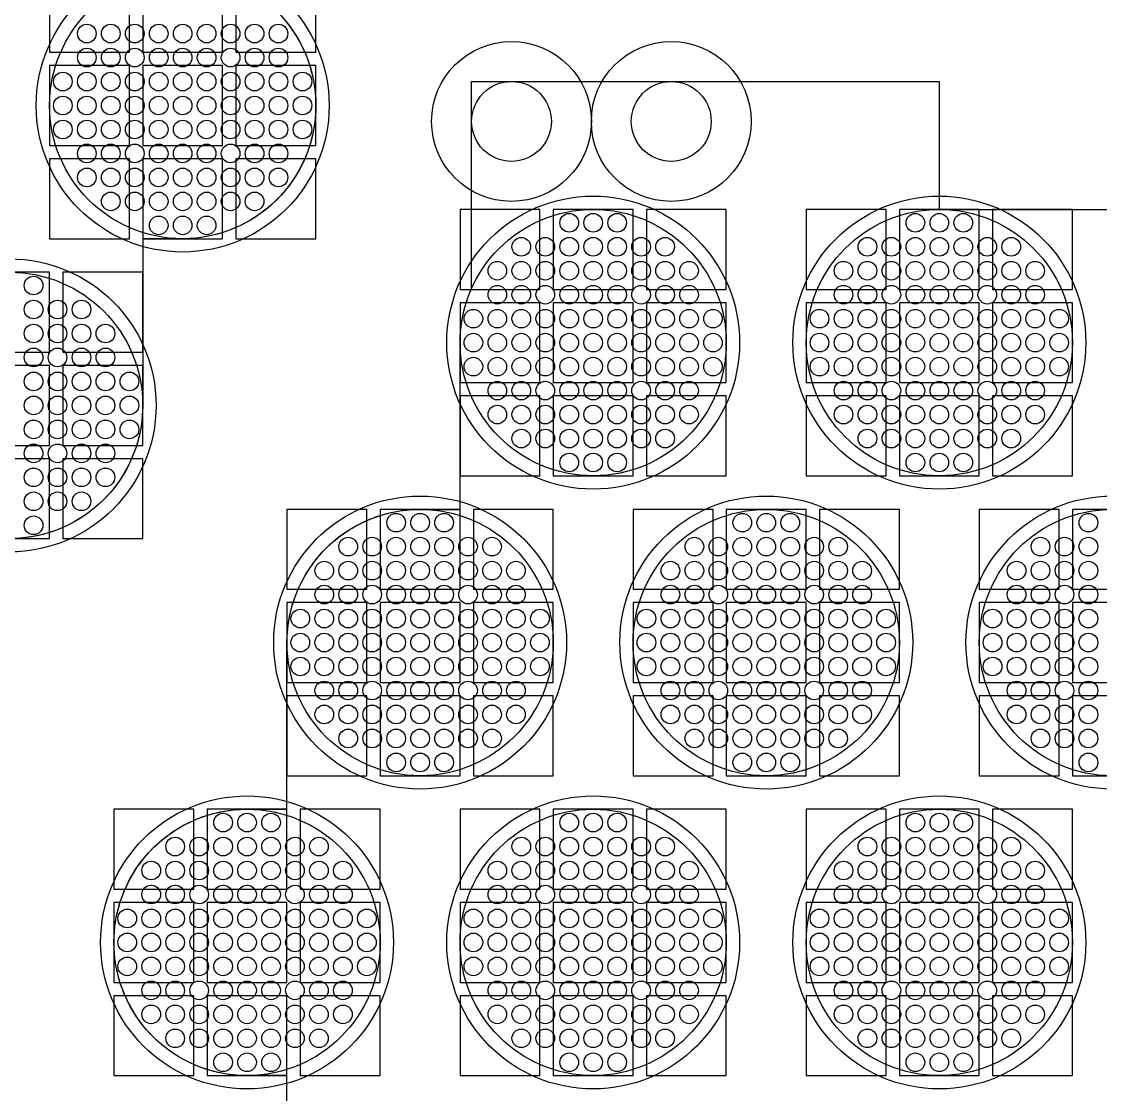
# Model space of a CAD drawing. Extents: x -49 to 54, y -38 to 38.
# Drawn here: x -11.61 to -7.558, y -17.851 to -13.823 of the extents above; entities that cross this region are included whole.
import ezdxf

# ---------------------------------------------------------------- set-up
doc = ezdxf.new("R2010")
doc.units = 0
for name, color, linetype in [('ADHESIVE_VIA_OPENINGS', 30, 'CONTINUOUS'), ('BACK_LAYER', 5, 'CONTINUOUS'), ('COND_LAYER_LOWER_ELECTRODE', 6, 'CONTINUOUS'), ('CONDUCTIVE_LAYER_BACK_LAYER', 2, 'CONTINUOUS'), ('EMITTER', 3, 'CONTINUOUS'), ('LOWER_ELECTRODE', 1, 'CONTINUOUS'), ('SUBSTRATE_VIA', 4, 'CONTINUOUS')]:
    doc.layers.add(name, color=color, linetype=linetype)

msp = doc.modelspace()

# ---------------------------------------------------------------- linework, layer by layer
at = {"layer": 'ADHESIVE_VIA_OPENINGS'}
for centre in [(-9.7697, -14.1982), (-9.1697, -14.1982)]:
    msp.add_circle(centre, 0.3, dxfattribs=at)
at = {"layer": 'BACK_LAYER'}
for points in [[(-11.5046, -13.9384), (-11.2046, -13.9384), (-11.2046, -13.6384), (-11.5046, -13.6384)], [(-11.1546, -13.9384), (-10.8546, -13.9384), (-10.8546, -13.6384), (-11.1546, -13.6384)], [(-10.8046, -13.9384), (-10.5046, -13.9384), (-10.5046, -13.6384), (-10.8046, -13.6384)], [(-11.5046, -14.2884), (-11.2046, -14.2884), (-11.2046, -13.9884), (-11.5046, -13.9884)], [(-11.1546, -14.2884), (-10.8546, -14.2884), (-10.8546, -13.9884), (-11.1546, -13.9884)], [(-10.8046, -14.2884), (-10.5046, -14.2884), (-10.5046, -13.9884), (-10.8046, -13.9884)], [(-11.5046, -14.6384), (-11.2046, -14.6384), (-11.2046, -14.3384), (-11.5046, -14.3384)], [(-11.1546, -14.6384), (-10.8546, -14.6384), (-10.8546, -14.3384), (-11.1546, -14.3384)], [(-10.8046, -14.6384), (-10.5046, -14.6384), (-10.5046, -14.3384), (-10.8046, -14.3384)], [(-9.9628, -14.8286), (-9.6628, -14.8286), (-9.6628, -14.5286), (-9.9628, -14.5286)], [(-9.6128, -14.8286), (-9.3128, -14.8286), (-9.3128, -14.5286), (-9.6128, -14.5286)], [(-9.2628, -14.8286), (-8.9628, -14.8286), (-8.9628, -14.5286), (-9.2628, -14.5286)], [(-8.6628, -14.8286), (-8.3628, -14.8286), (-8.3628, -14.5286), (-8.6628, -14.5286)], [(-8.3128, -14.8286), (-8.0128, -14.8286), (-8.0128, -14.5286), (-8.3128, -14.5286)], [(-7.9628, -14.8286), (-7.6628, -14.8286), (-7.6628, -14.5286), (-7.9628, -14.5286)], [(-11.8046, -15.0642), (-11.5046, -15.0642), (-11.5046, -14.7642), (-11.8046, -14.7642)], [(-11.4546, -15.0642), (-11.1546, -15.0642), (-11.1546, -14.7642), (-11.4546, -14.7642)], [(-9.9628, -15.1786), (-9.6628, -15.1786), (-9.6628, -14.8786), (-9.9628, -14.8786)], [(-9.6128, -15.1786), (-9.3128, -15.1786), (-9.3128, -14.8786), (-9.6128, -14.8786)], [(-9.2628, -15.1786), (-8.9628, -15.1786), (-8.9628, -14.8786), (-9.2628, -14.8786)], [(-8.6628, -15.1786), (-8.3628, -15.1786), (-8.3628, -14.8786), (-8.6628, -14.8786)], [(-8.3128, -15.1786), (-8.0128, -15.1786), (-8.0128, -14.8786), (-8.3128, -14.8786)], [(-7.9628, -15.1786), (-7.6628, -15.1786), (-7.6628, -14.8786), (-7.9628, -14.8786)], [(-11.8046, -15.4142), (-11.5046, -15.4142), (-11.5046, -15.1142), (-11.8046, -15.1142)], [(-11.4546, -15.4142), (-11.1546, -15.4142), (-11.1546, -15.1142), (-11.4546, -15.1142)], [(-9.9628, -15.5286), (-9.6628, -15.5286), (-9.6628, -15.2286), (-9.9628, -15.2286)], [(-9.6128, -15.5286), (-9.3128, -15.5286), (-9.3128, -15.2286), (-9.6128, -15.2286)], [(-9.2628, -15.5286), (-8.9628, -15.5286), (-8.9628, -15.2286), (-9.2628, -15.2286)], [(-8.6628, -15.5286), (-8.3628, -15.5286), (-8.3628, -15.2286), (-8.6628, -15.2286)], [(-8.3128, -15.5286), (-8.0128, -15.5286), (-8.0128, -15.2286), (-8.3128, -15.2286)], [(-7.9628, -15.5286), (-7.6628, -15.5286), (-7.6628, -15.2286), (-7.9628, -15.2286)], [(-11.8046, -15.7642), (-11.5046, -15.7642), (-11.5046, -15.4642), (-11.8046, -15.4642)], [(-11.4546, -15.7642), (-11.1546, -15.7642), (-11.1546, -15.4642), (-11.4546, -15.4642)], [(-10.6128, -15.9544), (-10.3128, -15.9544), (-10.3128, -15.6544), (-10.6128, -15.6544)], [(-10.2628, -15.9544), (-9.9628, -15.9544), (-9.9628, -15.6544), (-10.2628, -15.6544)], [(-9.9128, -15.9544), (-9.6128, -15.9544), (-9.6128, -15.6544), (-9.9128, -15.6544)], [(-9.3128, -15.9544), (-9.0128, -15.9544), (-9.0128, -15.6544), (-9.3128, -15.6544)], [(-8.9628, -15.9544), (-8.6628, -15.9544), (-8.6628, -15.6544), (-8.9628, -15.6544)], [(-8.6128, -15.9544), (-8.3128, -15.9544), (-8.3128, -15.6544), (-8.6128, -15.6544)], [(-8.0128, -15.9544), (-7.7128, -15.9544), (-7.7128, -15.6544), (-8.0128, -15.6544)], [(-7.6628, -15.9544), (-7.3628, -15.9544), (-7.3628, -15.6544), (-7.6628, -15.6544)], [(-10.6128, -16.3044), (-10.3128, -16.3044), (-10.3128, -16.0044), (-10.6128, -16.0044)], [(-10.2628, -16.3044), (-9.9628, -16.3044), (-9.9628, -16.0044), (-10.2628, -16.0044)], [(-9.9128, -16.3044), (-9.6128, -16.3044), (-9.6128, -16.0044), (-9.9128, -16.0044)], [(-9.3128, -16.3044), (-9.0128, -16.3044), (-9.0128, -16.0044), (-9.3128, -16.0044)], [(-8.9628, -16.3044), (-8.6628, -16.3044), (-8.6628, -16.0044), (-8.9628, -16.0044)], [(-8.6128, -16.3044), (-8.3128, -16.3044), (-8.3128, -16.0044), (-8.6128, -16.0044)], [(-8.0128, -16.3044), (-7.7128, -16.3044), (-7.7128, -16.0044), (-8.0128, -16.0044)], [(-7.6628, -16.3044), (-7.3628, -16.3044), (-7.3628, -16.0044), (-7.6628, -16.0044)], [(-10.6128, -16.6544), (-10.3128, -16.6544), (-10.3128, -16.3544), (-10.6128, -16.3544)], [(-10.2628, -16.6544), (-9.9628, -16.6544), (-9.9628, -16.3544), (-10.2628, -16.3544)], [(-9.9128, -16.6544), (-9.6128, -16.6544), (-9.6128, -16.3544), (-9.9128, -16.3544)], [(-9.3128, -16.6544), (-9.0128, -16.6544), (-9.0128, -16.3544), (-9.3128, -16.3544)], [(-8.9628, -16.6544), (-8.6628, -16.6544), (-8.6628, -16.3544), (-8.9628, -16.3544)], [(-8.6128, -16.6544), (-8.3128, -16.6544), (-8.3128, -16.3544), (-8.6128, -16.3544)], [(-8.0128, -16.6544), (-7.7128, -16.6544), (-7.7128, -16.3544), (-8.0128, -16.3544)], [(-7.6628, -16.6544), (-7.3628, -16.6544), (-7.3628, -16.3544), (-7.6628, -16.3544)], [(-11.2628, -17.0802), (-10.9628, -17.0802), (-10.9628, -16.7802), (-11.2628, -16.7802)], [(-10.9128, -17.0802), (-10.6128, -17.0802), (-10.6128, -16.7802), (-10.9128, -16.7802)], [(-10.5628, -17.0802), (-10.2628, -17.0802), (-10.2628, -16.7802), (-10.5628, -16.7802)], [(-9.9628, -17.0802), (-9.6628, -17.0802), (-9.6628, -16.7802), (-9.9628, -16.7802)], [(-9.6128, -17.0802), (-9.3128, -17.0802), (-9.3128, -16.7802), (-9.6128, -16.7802)], [(-9.2628, -17.0802), (-8.9628, -17.0802), (-8.9628, -16.7802), (-9.2628, -16.7802)], [(-8.6628, -17.0802), (-8.3628, -17.0802), (-8.3628, -16.7802), (-8.6628, -16.7802)], [(-8.3128, -17.0802), (-8.0128, -17.0802), (-8.0128, -16.7802), (-8.3128, -16.7802)], [(-7.9628, -17.0802), (-7.6628, -17.0802), (-7.6628, -16.7802), (-7.9628, -16.7802)], [(-11.2628, -17.4302), (-10.9628, -17.4302), (-10.9628, -17.1302), (-11.2628, -17.1302)], [(-10.9128, -17.4302), (-10.6128, -17.4302), (-10.6128, -17.1302), (-10.9128, -17.1302)], [(-10.5628, -17.4302), (-10.2628, -17.4302), (-10.2628, -17.1302), (-10.5628, -17.1302)], [(-9.9628, -17.4302), (-9.6628, -17.4302), (-9.6628, -17.1302), (-9.9628, -17.1302)], [(-9.6128, -17.4302), (-9.3128, -17.4302), (-9.3128, -17.1302), (-9.6128, -17.1302)], [(-9.2628, -17.4302), (-8.9628, -17.4302), (-8.9628, -17.1302), (-9.2628, -17.1302)], [(-8.6628, -17.4302), (-8.3628, -17.4302), (-8.3628, -17.1302), (-8.6628, -17.1302)], [(-8.3128, -17.4302), (-8.0128, -17.4302), (-8.0128, -17.1302), (-8.3128, -17.1302)], [(-7.9628, -17.4302), (-7.6628, -17.4302), (-7.6628, -17.1302), (-7.9628, -17.1302)], [(-11.2628, -17.7802), (-10.9628, -17.7802), (-10.9628, -17.4802), (-11.2628, -17.4802)], [(-10.9128, -17.7802), (-10.6128, -17.7802), (-10.6128, -17.4802), (-10.9128, -17.4802)], [(-10.5628, -17.7802), (-10.2628, -17.7802), (-10.2628, -17.4802), (-10.5628, -17.4802)], [(-9.9628, -17.7802), (-9.6628, -17.7802), (-9.6628, -17.4802), (-9.9628, -17.4802)], [(-9.6128, -17.7802), (-9.3128, -17.7802), (-9.3128, -17.4802), (-9.6128, -17.4802)], [(-9.2628, -17.7802), (-8.9628, -17.7802), (-8.9628, -17.4802), (-9.2628, -17.4802)], [(-8.6628, -17.7802), (-8.3628, -17.7802), (-8.3628, -17.4802), (-8.6628, -17.4802)], [(-8.3128, -17.7802), (-8.0128, -17.7802), (-8.0128, -17.4802), (-8.3128, -17.4802)], [(-7.9628, -17.7802), (-7.6628, -17.7802), (-7.6628, -17.4802), (-7.9628, -17.4802)]]:
    msp.add_lwpolyline(points, close=True, dxfattribs=at)
at = {"layer": 'COND_LAYER_LOWER_ELECTRODE'}
for centre in [(-11.0046, -14.1384), (-9.4628, -15.0286), (-8.1628, -15.0286), (-11.6546, -15.2642), (-10.1128, -16.1544), (-8.8128, -16.1544), (-7.5128, -16.1544), (-10.7628, -17.2802), (-9.4628, -17.2802), (-8.1628, -17.2802)]:
    msp.add_circle(centre, 0.55, dxfattribs=at)
at = {"layer": 'CONDUCTIVE_LAYER_BACK_LAYER'}
for points in [[(-10.6274, -13.8103), (-10.6146, -13.8255), (-10.6025, -13.8413), (-10.591, -13.8575), (-10.5802, -13.8742), (-10.57, -13.8912), (-10.5605, -13.9087), (-10.5517, -13.9266), (-10.5437, -13.9447), (-10.5363, -13.9632), (-10.5297, -13.982), (-10.5239, -14.001), (-10.5188, -14.0202), (-10.5145, -14.0396), (-10.511, -14.0592), (-10.5082, -14.0789), (-10.5062, -14.0986), (-10.505, -14.1185), (-10.5046, -14.1384), (-10.505, -14.1582), (-10.5062, -14.1781), (-10.5082, -14.1979), (-10.511, -14.2176), (-10.5145, -14.2371), (-10.5188, -14.2565), (-10.5239, -14.2758), (-10.5297, -14.2948), (-10.5363, -14.3135), (-10.5437, -14.332), (-10.5517, -14.3502), (-10.5605, -14.368), (-10.57, -14.3855), (-10.5802, -14.4026), (-10.591, -14.4192), (-10.6025, -14.4355), (-10.6146, -14.4512), (-10.6274, -14.4665), (-10.6407, -14.4812), (-10.6546, -14.4954), (-10.6691, -14.509), (-10.6841, -14.5221), (-10.6996, -14.5345), (-10.7156, -14.5463), (-10.732, -14.5575), (-10.7489, -14.568), (-10.7662, -14.5779), (-10.7839, -14.587), (-10.8019, -14.5954), (-10.8202, -14.6031), (-10.8388, -14.6101), (-10.8577, -14.6163), (-10.8768, -14.6218), (-10.8962, -14.6265), (-10.9156, -14.6304), (-10.9353, -14.6335), (-10.955, -14.6359), (-10.9748, -14.6375), (-10.9947, -14.6383), (-11.1546, -14.6383), (-11.1546, -15.2642), (-11.155, -15.2841), (-11.1562, -15.3039), (-11.1582, -15.3237), (-11.161, -15.3434), (-11.1645, -15.363), (-11.1688, -15.3824), (-11.1739, -15.4016), (-11.1797, -15.4206), (-11.1863, -15.4394), (-11.1937, -15.4578), (-11.2017, -15.476), (-11.2105, -15.4938), (-11.22, -15.5113), (-11.2302, -15.5284), (-11.241, -15.5451), (-11.2525, -15.5613), (-11.2646, -15.577), (-11.2774, -15.5923), (-11.2907, -15.607), (-11.3046, -15.6212), (-11.3191, -15.6349), (-11.3341, -15.6479), (-11.3496, -15.6604), (-11.3656, -15.6722), (-11.382, -15.6834), (-11.3989, -15.6939), (-11.4162, -15.7037), (-11.4339, -15.7128), (-11.4519, -15.7212), (-11.4702, -15.7289), (-11.4888, -15.7359), (-11.5077, -15.7421), (-11.5268, -15.7476), (-11.5462, -15.7523), (-11.5656, -15.7562), (-11.5853, -15.7594), (-11.605, -15.7617), (-11.6248, -15.7633)], [(-10.6128, -18.4061), (-10.6128, -17.7801), (-10.7727, -17.7801), (-10.7926, -17.7793), (-10.8124, -17.7778), (-10.8322, -17.7754), (-10.8518, -17.7722), (-10.8713, -17.7683), (-10.8906, -17.7636), (-10.9097, -17.7581), (-10.9286, -17.7519), (-10.9472, -17.745), (-10.9656, -17.7373), (-10.9836, -17.7288), (-11.0012, -17.7197), (-11.0185, -17.7099), (-11.0354, -17.6994), (-11.0518, -17.6882), (-11.0678, -17.6764), (-11.0833, -17.664), (-11.0983, -17.6509), (-11.1128, -17.6373), (-11.1267, -17.6231), (-11.1401, -17.6083), (-11.1528, -17.5931), (-11.1649, -17.5773), (-11.1764, -17.5611), (-11.1873, -17.5444), (-11.1974, -17.5273), (-11.2069, -17.5099), (-11.2157, -17.492), (-11.2238, -17.4739), (-11.2311, -17.4554), (-11.2377, -17.4366), (-11.2435, -17.4176), (-11.2486, -17.3984), (-11.2529, -17.379), (-11.2565, -17.3594), (-11.2592, -17.3397), (-11.2612, -17.3199), (-11.2624, -17.3001), (-11.2628, -17.2802), (-11.2624, -17.2603), (-11.2612, -17.2405), (-11.2592, -17.2207), (-11.2565, -17.201), (-11.2529, -17.1815), (-11.2486, -17.162), (-11.2435, -17.1428), (-11.2377, -17.1238), (-11.2311, -17.1051), (-11.2238, -17.0866), (-11.2157, -17.0684), (-11.2069, -17.0506), (-11.1974, -17.0331), (-11.1873, -17.016), (-11.1764, -16.9993), (-11.1649, -16.9831), (-11.1528, -16.9674), (-11.1401, -16.9521), (-11.1267, -16.9374), (-11.1128, -16.9232), (-11.0983, -16.9095), (-11.0833, -16.8965), (-11.0678, -16.884), (-11.0518, -16.8722), (-11.0354, -16.8611), (-11.0185, -16.8506), (-11.0012, -16.8407), (-10.9836, -16.8316), (-10.9656, -16.8232), (-10.9472, -16.8155), (-10.9286, -16.8085), (-10.9097, -16.8023), (-10.8906, -16.7968), (-10.8713, -16.7921), (-10.8518, -16.7882), (-10.8322, -16.7851), (-10.8124, -16.7827), (-10.7926, -16.7811), (-10.7727, -16.7803), (-10.6128, -16.7803), (-10.6128, -16.1544), (-10.6124, -16.1345), (-10.6112, -16.1147), (-10.6092, -16.0949), (-10.6065, -16.0752), (-10.6029, -16.0556), (-10.5986, -16.0362), (-10.5935, -16.017), (-10.5877, -15.998), (-10.5811, -15.9792), (-10.5738, -15.9608), (-10.5657, -15.9426), (-10.5569, -15.9247), (-10.5474, -15.9073), (-10.5373, -15.8902), (-10.5264, -15.8735), (-10.5149, -15.8573), (-10.5028, -15.8415), (-10.4901, -15.8263), (-10.4767, -15.8115), (-10.4628, -15.7973), (-10.4483, -15.7837), (-10.4333, -15.7707), (-10.4178, -15.7582), (-10.4018, -15.7464), (-10.3854, -15.7352), (-10.3685, -15.7247), (-10.3512, -15.7149), (-10.3336, -15.7058), (-10.3156, -15.6973), (-10.2972, -15.6896), (-10.2786, -15.6827), (-10.2597, -15.6765), (-10.2406, -15.671), (-10.2213, -15.6663), (-10.2018, -15.6624), (-10.1822, -15.6592), (-10.1624, -15.6569), (-10.1426, -15.6553), (-10.1227, -15.6545), (-9.9628, -15.6545), (-9.9628, -15.0286), (-9.9624, -15.0087), (-9.9612, -14.9888), (-9.9592, -14.969), (-9.9565, -14.9494), (-9.9529, -14.9298), (-9.9486, -14.9104), (-9.9435, -14.8912), (-9.9377, -14.8722), (-9.9311, -14.8534), (-9.9238, -14.8349), (-9.9197, -14.8258), (-9.9197, -14.0482), (-8.1628, -14.0482), (-8.1628, -14.5287), (-6.8528, -14.5287)]]:
    msp.add_lwpolyline(points, dxfattribs=at)
at = {"layer": 'EMITTER'}
for centre in [(-11.0046, -14.1384), (-9.4628, -15.0286), (-8.1628, -15.0286), (-11.6546, -15.2642), (-10.1128, -16.1544), (-8.8128, -16.1544), (-7.5128, -16.1544), (-10.7628, -17.2802), (-9.4628, -17.2802), (-8.1628, -17.2802)]:
    msp.add_circle(centre, 0.5, dxfattribs=at)
at = {"layer": 'LOWER_ELECTRODE'}
for centre in [(-11.3646, -13.8684), (-11.2746, -13.8684), (-11.1846, -13.8684), (-11.0946, -13.8684), (-11.0046, -13.8684), (-10.9146, -13.8684), (-10.8246, -13.8684), (-10.7346, -13.8684), (-10.6446, -13.8684), (-11.3646, -13.9584), (-11.2746, -13.9584), (-11.1846, -13.9584), (-11.0946, -13.9584), (-11.0046, -13.9584), (-10.9146, -13.9584), (-10.8246, -13.9584), (-10.7346, -13.9584), (-10.6446, -13.9584), (-11.4546, -14.0484), (-11.3646, -14.0484), (-11.2746, -14.0484), (-11.1846, -14.0484), (-11.0946, -14.0484), (-11.0046, -14.0484), (-10.9146, -14.0484), (-10.8246, -14.0484), (-10.7346, -14.0484), (-10.6446, -14.0484), (-10.5546, -14.0484), (-11.4546, -14.1384), (-11.3646, -14.1384), (-11.2746, -14.1384), (-11.1846, -14.1384), (-11.0946, -14.1384), (-11.0046, -14.1384), (-10.9146, -14.1384), (-10.8246, -14.1384), (-10.7346, -14.1384), (-10.6446, -14.1384), (-10.5546, -14.1384), (-11.4546, -14.2284), (-11.3646, -14.2284), (-11.2746, -14.2284), (-11.1846, -14.2284), (-11.0946, -14.2284), (-11.0046, -14.2284), (-10.9146, -14.2284), (-10.8246, -14.2284), (-10.7346, -14.2284), (-10.6446, -14.2284), (-10.5546, -14.2284), (-11.3646, -14.3184), (-11.2746, -14.3184), (-11.1846, -14.3184), (-11.0946, -14.3184), (-11.0046, -14.3184), (-10.9146, -14.3184), (-10.8246, -14.3184), (-10.7346, -14.3184), (-10.6446, -14.3184), (-11.3646, -14.4084), (-11.2746, -14.4084), (-11.1846, -14.4084), (-11.0946, -14.4084), (-11.0046, -14.4084), (-10.9146, -14.4084), (-10.8246, -14.4084), (-10.7346, -14.4084), (-10.6446, -14.4084), (-11.2746, -14.4984), (-11.1846, -14.4984), (-11.0946, -14.4984), (-11.0046, -14.4984), (-10.9146, -14.4984), (-10.8246, -14.4984), (-10.7346, -14.4984), (-9.5528, -14.5786), (-9.4628, -14.5786), (-9.3728, -14.5786), (-8.2528, -14.5786), (-8.1628, -14.5786), (-8.0728, -14.5786), (-11.0946, -14.5884), (-11.0046, -14.5884), (-10.9146, -14.5884), (-9.7328, -14.6686), (-9.6428, -14.6686), (-9.5528, -14.6686), (-9.4628, -14.6686), (-9.3728, -14.6686), (-9.2828, -14.6686), (-9.1928, -14.6686), (-8.4328, -14.6686), (-8.3428, -14.6686), (-8.2528, -14.6686), (-8.1628, -14.6686), (-8.0728, -14.6686), (-7.9828, -14.6686), (-7.8928, -14.6686), (-9.8228, -14.7586), (-9.7328, -14.7586), (-9.6428, -14.7586), (-9.5528, -14.7586), (-9.4628, -14.7586), (-9.3728, -14.7586), (-9.2828, -14.7586), (-9.1928, -14.7586), (-9.1028, -14.7586), (-8.5228, -14.7586), (-8.4328, -14.7586), (-8.3428, -14.7586), (-8.2528, -14.7586), (-8.1628, -14.7586), (-8.0728, -14.7586), (-7.9828, -14.7586), (-7.8928, -14.7586), (-7.8028, -14.7586), (-11.5646, -14.8142), (-9.8228, -14.8486), (-9.7328, -14.8486), (-9.6428, -14.8486), (-9.5528, -14.8486), (-9.4628, -14.8486), (-9.3728, -14.8486), (-9.2828, -14.8486), (-9.1928, -14.8486), (-9.1028, -14.8486), (-8.5228, -14.8486), (-8.4328, -14.8486), (-8.3428, -14.8486), (-8.2528, -14.8486), (-8.1628, -14.8486), (-8.0728, -14.8486), (-7.9828, -14.8486), (-7.8928, -14.8486), (-7.8028, -14.8486), (-11.5646, -14.9042), (-11.4746, -14.9042), (-11.3846, -14.9042), (-9.9128, -14.9386), (-9.8228, -14.9386), (-9.7328, -14.9386), (-9.6428, -14.9386), (-9.5528, -14.9386), (-9.4628, -14.9386), (-9.3728, -14.9386), (-9.2828, -14.9386), (-9.1928, -14.9386), (-9.1028, -14.9386), (-9.0128, -14.9386), (-8.6128, -14.9386), (-8.5228, -14.9386), (-8.4328, -14.9386), (-8.3428, -14.9386), (-8.2528, -14.9386), (-8.1628, -14.9386), (-8.0728, -14.9386), (-7.9828, -14.9386), (-7.8928, -14.9386), (-7.8028, -14.9386), (-7.7128, -14.9386), (-11.5646, -14.9942), (-11.4746, -14.9942), (-11.3846, -14.9942), (-11.2946, -14.9942), (-9.9128, -15.0286), (-9.8228, -15.0286), (-9.7328, -15.0286), (-9.6428, -15.0286), (-9.5528, -15.0286), (-9.4628, -15.0286), (-9.3728, -15.0286), (-9.2828, -15.0286), (-9.1928, -15.0286), (-9.1028, -15.0286), (-9.0128, -15.0286), (-8.6128, -15.0286), (-8.5228, -15.0286), (-8.4328, -15.0286), (-8.3428, -15.0286), (-8.2528, -15.0286), (-8.1628, -15.0286), (-8.0728, -15.0286), (-7.9828, -15.0286), (-7.8928, -15.0286), (-7.8028, -15.0286), (-7.7128, -15.0286), (-11.5646, -15.0842), (-11.4746, -15.0842), (-11.3846, -15.0842), (-11.2946, -15.0842), (-9.9128, -15.1186), (-9.8228, -15.1186), (-9.7328, -15.1186), (-9.6428, -15.1186), (-9.5528, -15.1186), (-9.4628, -15.1186), (-9.3728, -15.1186), (-9.2828, -15.1186), (-9.1928, -15.1186), (-9.1028, -15.1186), (-9.0128, -15.1186), (-8.6128, -15.1186), (-8.5228, -15.1186), (-8.4328, -15.1186), (-8.3428, -15.1186), (-8.2528, -15.1186), (-8.1628, -15.1186), (-8.0728, -15.1186), (-7.9828, -15.1186), (-7.8928, -15.1186), (-7.8028, -15.1186), (-7.7128, -15.1186), (-11.5646, -15.1742), (-11.4746, -15.1742), (-11.3846, -15.1742), (-11.2946, -15.1742), (-11.2046, -15.1742), (-9.8228, -15.2086), (-9.7328, -15.2086), (-9.6428, -15.2086), (-9.5528, -15.2086), (-9.4628, -15.2086), (-9.3728, -15.2086), (-9.2828, -15.2086), (-9.1928, -15.2086), (-9.1028, -15.2086), (-8.5228, -15.2086), (-8.4328, -15.2086), (-8.3428, -15.2086), (-8.2528, -15.2086), (-8.1628, -15.2086), (-8.0728, -15.2086), (-7.9828, -15.2086), (-7.8928, -15.2086), (-7.8028, -15.2086), (-11.5646, -15.2642), (-11.4746, -15.2642), (-11.3846, -15.2642), (-11.2946, -15.2642), (-11.2046, -15.2642), (-9.8228, -15.2986), (-9.7328, -15.2986), (-9.6428, -15.2986), (-9.5528, -15.2986), (-9.4628, -15.2986), (-9.3728, -15.2986), (-9.2828, -15.2986), (-9.1928, -15.2986), (-9.1028, -15.2986), (-8.5228, -15.2986), (-8.4328, -15.2986), (-8.3428, -15.2986), (-8.2528, -15.2986), (-8.1628, -15.2986), (-8.0728, -15.2986), (-7.9828, -15.2986), (-7.8928, -15.2986), (-7.8028, -15.2986), (-11.5646, -15.3542), (-11.4746, -15.3542), (-11.3846, -15.3542), (-11.2946, -15.3542), (-11.2046, -15.3542), (-9.7328, -15.3886), (-9.6428, -15.3886), (-9.5528, -15.3886), (-9.4628, -15.3886), (-9.3728, -15.3886), (-9.2828, -15.3886), (-9.1928, -15.3886), (-8.4328, -15.3886), (-8.3428, -15.3886), (-8.2528, -15.3886), (-8.1628, -15.3886), (-8.0728, -15.3886), (-7.9828, -15.3886), (-7.8928, -15.3886), (-11.5646, -15.4442), (-11.4746, -15.4442), (-11.3846, -15.4442), (-11.2946, -15.4442), (-9.5528, -15.4786), (-9.4628, -15.4786), (-9.3728, -15.4786), (-8.2528, -15.4786), (-8.1628, -15.4786), (-8.0728, -15.4786), (-11.5646, -15.5342), (-11.4746, -15.5342), (-11.3846, -15.5342), (-11.2946, -15.5342), (-11.5646, -15.6242), (-11.4746, -15.6242), (-11.3846, -15.6242), (-11.5646, -15.7142), (-10.2028, -15.7044), (-10.1128, -15.7044), (-10.0228, -15.7044), (-8.9028, -15.7044), (-8.8128, -15.7044), (-8.7228, -15.7044), (-7.6028, -15.7044), (-10.3828, -15.7944), (-10.2928, -15.7944), (-10.2028, -15.7944), (-10.1128, -15.7944), (-10.0228, -15.7944), (-9.9328, -15.7944), (-9.8428, -15.7944), (-9.0828, -15.7944), (-8.9928, -15.7944), (-8.9028, -15.7944), (-8.8128, -15.7944), (-8.7228, -15.7944), (-8.6328, -15.7944), (-8.5428, -15.7944), (-7.7828, -15.7944), (-7.6928, -15.7944), (-7.6028, -15.7944), (-10.4728, -15.8844), (-10.3828, -15.8844), (-10.2928, -15.8844), (-10.2028, -15.8844), (-10.1128, -15.8844), (-10.0228, -15.8844), (-9.9328, -15.8844), (-9.8428, -15.8844), (-9.7528, -15.8844), (-9.1728, -15.8844), (-9.0828, -15.8844), (-8.9928, -15.8844), (-8.9028, -15.8844), (-8.8128, -15.8844), (-8.7228, -15.8844), (-8.6328, -15.8844), (-8.5428, -15.8844), (-8.4528, -15.8844), (-7.8728, -15.8844), (-7.7828, -15.8844), (-7.6928, -15.8844), (-7.6028, -15.8844), (-10.4728, -15.9744), (-10.3828, -15.9744), (-10.2928, -15.9744), (-10.2028, -15.9744), (-10.1128, -15.9744), (-10.0228, -15.9744), (-9.9328, -15.9744), (-9.8428, -15.9744), (-9.7528, -15.9744), (-9.1728, -15.9744), (-9.0828, -15.9744), (-8.9928, -15.9744), (-8.9028, -15.9744), (-8.8128, -15.9744), (-8.7228, -15.9744), (-8.6328, -15.9744), (-8.5428, -15.9744), (-8.4528, -15.9744), (-7.8728, -15.9744), (-7.7828, -15.9744), (-7.6928, -15.9744), (-7.6028, -15.9744), (-10.5628, -16.0644), (-10.4728, -16.0644), (-10.3828, -16.0644), (-10.2928, -16.0644), (-10.2028, -16.0644), (-10.1128, -16.0644), (-10.0228, -16.0644), (-9.9328, -16.0644), (-9.8428, -16.0644), (-9.7528, -16.0644), (-9.6628, -16.0644), (-9.2628, -16.0644), (-9.1728, -16.0644), (-9.0828, -16.0644), (-8.9928, -16.0644), (-8.9028, -16.0644), (-8.8128, -16.0644), (-8.7228, -16.0644), (-8.6328, -16.0644), (-8.5428, -16.0644), (-8.4528, -16.0644), (-8.3628, -16.0644), (-7.9628, -16.0644), (-7.8728, -16.0644), (-7.7828, -16.0644), (-7.6928, -16.0644), (-7.6028, -16.0644), (-10.5628, -16.1544), (-10.4728, -16.1544), (-10.3828, -16.1544), (-10.2928, -16.1544), (-10.2028, -16.1544), (-10.1128, -16.1544), (-10.0228, -16.1544), (-9.9328, -16.1544), (-9.8428, -16.1544), (-9.7528, -16.1544), (-9.6628, -16.1544), (-9.2628, -16.1544), (-9.1728, -16.1544), (-9.0828, -16.1544), (-8.9928, -16.1544), (-8.9028, -16.1544), (-8.8128, -16.1544), (-8.7228, -16.1544), (-8.6328, -16.1544), (-8.5428, -16.1544), (-8.4528, -16.1544), (-8.3628, -16.1544), (-7.9628, -16.1544), (-7.8728, -16.1544), (-7.7828, -16.1544), (-7.6928, -16.1544), (-7.6028, -16.1544), (-10.5628, -16.2444), (-10.4728, -16.2444), (-10.3828, -16.2444), (-10.2928, -16.2444), (-10.2028, -16.2444), (-10.1128, -16.2444), (-10.0228, -16.2444), (-9.9328, -16.2444), (-9.8428, -16.2444), (-9.7528, -16.2444), (-9.6628, -16.2444), (-9.2628, -16.2444), (-9.1728, -16.2444), (-9.0828, -16.2444), (-8.9928, -16.2444), (-8.9028, -16.2444), (-8.8128, -16.2444), (-8.7228, -16.2444), (-8.6328, -16.2444), (-8.5428, -16.2444), (-8.4528, -16.2444), (-8.3628, -16.2444), (-7.9628, -16.2444), (-7.8728, -16.2444), (-7.7828, -16.2444), (-7.6928, -16.2444), (-7.6028, -16.2444), (-10.4728, -16.3344), (-10.3828, -16.3344), (-10.2928, -16.3344), (-10.2028, -16.3344), (-10.1128, -16.3344), (-10.0228, -16.3344), (-9.9328, -16.3344), (-9.8428, -16.3344), (-9.7528, -16.3344), (-9.1728, -16.3344), (-9.0828, -16.3344), (-8.9928, -16.3344), (-8.9028, -16.3344), (-8.8128, -16.3344), (-8.7228, -16.3344), (-8.6328, -16.3344), (-8.5428, -16.3344), (-8.4528, -16.3344), (-7.8728, -16.3344), (-7.7828, -16.3344), (-7.6928, -16.3344), (-7.6028, -16.3344), (-10.4728, -16.4244), (-10.3828, -16.4244), (-10.2928, -16.4244), (-10.2028, -16.4244), (-10.1128, -16.4244), (-10.0228, -16.4244), (-9.9328, -16.4244), (-9.8428, -16.4244), (-9.7528, -16.4244), (-9.1728, -16.4244), (-9.0828, -16.4244), (-8.9928, -16.4244), (-8.9028, -16.4244), (-8.8128, -16.4244), (-8.7228, -16.4244), (-8.6328, -16.4244), (-8.5428, -16.4244), (-8.4528, -16.4244), (-7.8728, -16.4244), (-7.7828, -16.4244), (-7.6928, -16.4244), (-7.6028, -16.4244), (-10.3828, -16.5144), (-10.2928, -16.5144), (-10.2028, -16.5144), (-10.1128, -16.5144), (-10.0228, -16.5144), (-9.9328, -16.5144), (-9.8428, -16.5144), (-9.0828, -16.5144), (-8.9928, -16.5144), (-8.9028, -16.5144), (-8.8128, -16.5144), (-8.7228, -16.5144), (-8.6328, -16.5144), (-8.5428, -16.5144), (-7.7828, -16.5144), (-7.6928, -16.5144), (-7.6028, -16.5144), (-10.2028, -16.6044), (-10.1128, -16.6044), (-10.0228, -16.6044), (-8.9028, -16.6044), (-8.8128, -16.6044), (-8.7228, -16.6044), (-7.6028, -16.6044), (-10.8528, -16.8302), (-10.7628, -16.8302), (-10.6728, -16.8302), (-9.5528, -16.8302), (-9.4628, -16.8302), (-9.3728, -16.8302), (-8.2528, -16.8302), (-8.1628, -16.8302), (-8.0728, -16.8302), (-11.0328, -16.9202), (-10.9428, -16.9202), (-10.8528, -16.9202), (-10.7628, -16.9202), (-10.6728, -16.9202), (-10.5828, -16.9202), (-10.4928, -16.9202), (-9.7328, -16.9202), (-9.6428, -16.9202), (-9.5528, -16.9202), (-9.4628, -16.9202), (-9.3728, -16.9202), (-9.2828, -16.9202), (-9.1928, -16.9202), (-8.4328, -16.9202), (-8.3428, -16.9202), (-8.2528, -16.9202), (-8.1628, -16.9202), (-8.0728, -16.9202), (-7.9828, -16.9202), (-7.8928, -16.9202), (-11.1228, -17.0102), (-11.0328, -17.0102), (-10.9428, -17.0102), (-10.8528, -17.0102), (-10.7628, -17.0102), (-10.6728, -17.0102), (-10.5828, -17.0102), (-10.4928, -17.0102), (-10.4028, -17.0102), (-9.8228, -17.0102), (-9.7328, -17.0102), (-9.6428, -17.0102), (-9.5528, -17.0102), (-9.4628, -17.0102), (-9.3728, -17.0102), (-9.2828, -17.0102), (-9.1928, -17.0102), (-9.1028, -17.0102), (-8.5228, -17.0102), (-8.4328, -17.0102), (-8.3428, -17.0102), (-8.2528, -17.0102), (-8.1628, -17.0102), (-8.0728, -17.0102), (-7.9828, -17.0102), (-7.8928, -17.0102), (-7.8028, -17.0102), (-11.1228, -17.1002), (-11.0328, -17.1002), (-10.9428, -17.1002), (-10.8528, -17.1002), (-10.7628, -17.1002), (-10.6728, -17.1002), (-10.5828, -17.1002), (-10.4928, -17.1002), (-10.4028, -17.1002), (-9.8228, -17.1002), (-9.7328, -17.1002), (-9.6428, -17.1002), (-9.5528, -17.1002), (-9.4628, -17.1002), (-9.3728, -17.1002), (-9.2828, -17.1002), (-9.1928, -17.1002), (-9.1028, -17.1002), (-8.5228, -17.1002), (-8.4328, -17.1002), (-8.3428, -17.1002), (-8.2528, -17.1002), (-8.1628, -17.1002), (-8.0728, -17.1002), (-7.9828, -17.1002), (-7.8928, -17.1002), (-7.8028, -17.1002), (-11.2128, -17.1902), (-11.1228, -17.1902), (-11.0328, -17.1902), (-10.9428, -17.1902), (-10.8528, -17.1902), (-10.7628, -17.1902), (-10.6728, -17.1902), (-10.5828, -17.1902), (-10.4928, -17.1902), (-10.4028, -17.1902), (-10.3128, -17.1902), (-9.9128, -17.1902), (-9.8228, -17.1902), (-9.7328, -17.1902), (-9.6428, -17.1902), (-9.5528, -17.1902), (-9.4628, -17.1902), (-9.3728, -17.1902), (-9.2828, -17.1902), (-9.1928, -17.1902), (-9.1028, -17.1902), (-9.0128, -17.1902), (-8.6128, -17.1902), (-8.5228, -17.1902), (-8.4328, -17.1902), (-8.3428, -17.1902), (-8.2528, -17.1902), (-8.1628, -17.1902), (-8.0728, -17.1902), (-7.9828, -17.1902), (-7.8928, -17.1902), (-7.8028, -17.1902), (-7.7128, -17.1902), (-11.2128, -17.2802), (-11.1228, -17.2802), (-11.0328, -17.2802), (-10.9428, -17.2802), (-10.8528, -17.2802), (-10.7628, -17.2802), (-10.6728, -17.2802), (-10.5828, -17.2802), (-10.4928, -17.2802), (-10.4028, -17.2802), (-10.3128, -17.2802), (-9.9128, -17.2802), (-9.8228, -17.2802), (-9.7328, -17.2802), (-9.6428, -17.2802), (-9.5528, -17.2802), (-9.4628, -17.2802), (-9.3728, -17.2802), (-9.2828, -17.2802), (-9.1928, -17.2802), (-9.1028, -17.2802), (-9.0128, -17.2802), (-8.6128, -17.2802), (-8.5228, -17.2802), (-8.4328, -17.2802), (-8.3428, -17.2802), (-8.2528, -17.2802), (-8.1628, -17.2802), (-8.0728, -17.2802), (-7.9828, -17.2802), (-7.8928, -17.2802), (-7.8028, -17.2802), (-7.7128, -17.2802), (-11.2128, -17.3702), (-11.1228, -17.3702), (-11.0328, -17.3702), (-10.9428, -17.3702), (-10.8528, -17.3702), (-10.7628, -17.3702), (-10.6728, -17.3702), (-10.5828, -17.3702), (-10.4928, -17.3702), (-10.4028, -17.3702), (-10.3128, -17.3702), (-9.9128, -17.3702), (-9.8228, -17.3702), (-9.7328, -17.3702), (-9.6428, -17.3702), (-9.5528, -17.3702), (-9.4628, -17.3702), (-9.3728, -17.3702), (-9.2828, -17.3702), (-9.1928, -17.3702), (-9.1028, -17.3702), (-9.0128, -17.3702), (-8.6128, -17.3702), (-8.5228, -17.3702), (-8.4328, -17.3702), (-8.3428, -17.3702), (-8.2528, -17.3702), (-8.1628, -17.3702), (-8.0728, -17.3702), (-7.9828, -17.3702), (-7.8928, -17.3702), (-7.8028, -17.3702), (-7.7128, -17.3702), (-11.1228, -17.4602), (-11.0328, -17.4602), (-10.9428, -17.4602), (-10.8528, -17.4602), (-10.7628, -17.4602), (-10.6728, -17.4602), (-10.5828, -17.4602), (-10.4928, -17.4602), (-10.4028, -17.4602), (-9.8228, -17.4602), (-9.7328, -17.4602), (-9.6428, -17.4602), (-9.5528, -17.4602), (-9.4628, -17.4602), (-9.3728, -17.4602), (-9.2828, -17.4602), (-9.1928, -17.4602), (-9.1028, -17.4602), (-8.5228, -17.4602), (-8.4328, -17.4602), (-8.3428, -17.4602), (-8.2528, -17.4602), (-8.1628, -17.4602), (-8.0728, -17.4602), (-7.9828, -17.4602), (-7.8928, -17.4602), (-7.8028, -17.4602), (-11.1228, -17.5502), (-11.0328, -17.5502), (-10.9428, -17.5502), (-10.8528, -17.5502), (-10.7628, -17.5502), (-10.6728, -17.5502), (-10.5828, -17.5502), (-10.4928, -17.5502), (-10.4028, -17.5502), (-9.8228, -17.5502), (-9.7328, -17.5502), (-9.6428, -17.5502), (-9.5528, -17.5502), (-9.4628, -17.5502), (-9.3728, -17.5502), (-9.2828, -17.5502), (-9.1928, -17.5502), (-9.1028, -17.5502), (-8.5228, -17.5502), (-8.4328, -17.5502), (-8.3428, -17.5502), (-8.2528, -17.5502), (-8.1628, -17.5502), (-8.0728, -17.5502), (-7.9828, -17.5502), (-7.8928, -17.5502), (-7.8028, -17.5502), (-11.0328, -17.6402), (-10.9428, -17.6402), (-10.8528, -17.6402), (-10.7628, -17.6402), (-10.6728, -17.6402), (-10.5828, -17.6402), (-10.4928, -17.6402), (-9.7328, -17.6402), (-9.6428, -17.6402), (-9.5528, -17.6402), (-9.4628, -17.6402), (-9.3728, -17.6402), (-9.2828, -17.6402), (-9.1928, -17.6402), (-8.4328, -17.6402), (-8.3428, -17.6402), (-8.2528, -17.6402), (-8.1628, -17.6402), (-8.0728, -17.6402), (-7.9828, -17.6402), (-7.8928, -17.6402), (-10.8528, -17.7302), (-10.7628, -17.7302), (-10.6728, -17.7302), (-9.5528, -17.7302), (-9.4628, -17.7302), (-9.3728, -17.7302), (-8.2528, -17.7302), (-8.1628, -17.7302), (-8.0728, -17.7302)]:
    msp.add_circle(centre, 0.035, dxfattribs=at)
at = {"layer": 'SUBSTRATE_VIA'}
for centre in [(-9.7697, -14.1982), (-9.1697, -14.1982)]:
    msp.add_circle(centre, 0.15, dxfattribs=at)

doc.saveas('drawing.dxf')
